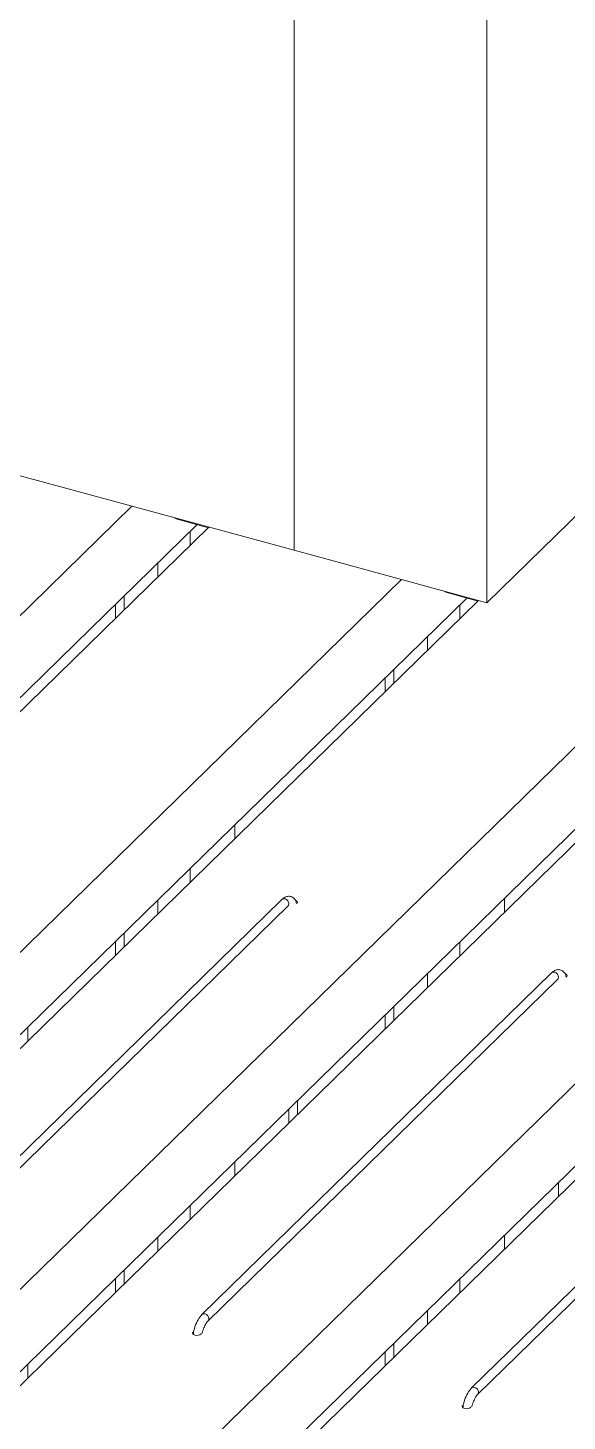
# Model space of a CAD drawing. Header units: millimetres. Extents: x 173 to 1125, y 0 to 736.
# Drawn here: x 921.56 to 940.13, y 577.39 to 625.31 of the extents above; entities that cross this region are included whole.
import ezdxf

# ---------------------------------------------------------------- set-up
doc = ezdxf.new("R2010")
doc.units = ezdxf.units.MM

msp = doc.modelspace()

# ---------------------------------------------------------------- linework, layer by layer
at = {"color": 7, "linetype": 'Continuous', "lineweight": 15}
for p, q in [((1009.328, 675.777), (937.363, 605.537)), ((808.946, 640.438), (930.73, 607.34)), ((930.73, 607.34), (930.73, 627.912)), ((937.363, 605.537), (937.363, 626.109)), ((899.602, 560.756), (956.971, 616.75)), ((902.256, 560.035), (959.624, 616.029)), ((908.889, 558.232), (966.258, 614.226)), ((911.542, 557.511), (968.911, 613.505)), ((881.029, 565.804), (925.142, 608.859)), ((883.683, 565.083), (927.795, 608.137)), ((893.359, 575.009), (927.387, 608.222)), ((926.662, 608.419), (926.587, 608.466)), ((926.662, 608.419), (927.774, 608.117)), ((926.662, 608.419), (927.774, 608.117)), ((926.662, 608.419), (927.774, 608.117)), ((926.662, 608.419), (927.774, 608.117)), ((926.662, 608.419), (927.774, 608.117)), ((927.152, 607.51), (927.152, 607.992)), ((930.73, 607.34), (937.363, 605.537)), ((926.032, 606.417), (926.032, 606.899)), ((890.316, 563.28), (934.428, 606.335)), ((902.645, 572.485), (936.674, 605.698)), ((924.871, 605.284), (924.871, 605.766)), ((924.871, 605.284), (924.871, 605.766)), ((924.871, 605.284), (924.871, 605.766)), ((924.871, 605.284), (924.871, 605.766)), ((924.871, 605.284), (924.871, 605.766)), ((924.871, 605.284), (924.871, 605.766)), ((935.949, 605.895), (935.873, 605.942)), ((935.949, 605.895), (937.06, 605.593)), ((935.949, 605.895), (937.06, 605.593)), ((935.949, 605.895), (937.06, 605.593)), ((935.949, 605.895), (937.06, 605.593)), ((892.969, 562.559), (937.081, 605.614)), ((924.571, 605.473), (924.571, 604.991)), ((924.571, 605.473), (924.571, 604.991)), ((924.571, 605.473), (924.571, 604.991)), ((924.571, 605.473), (924.571, 604.991)), ((924.571, 605.473), (924.571, 604.991)), ((924.571, 605.473), (924.571, 604.991)), ((936.438, 604.986), (936.438, 605.468)), ((935.318, 603.893), (935.318, 604.375)), ((911.932, 569.961), (945.96, 603.174)), ((933.858, 602.949), (933.858, 602.467)), ((933.858, 602.949), (933.858, 602.467)), ((933.858, 602.949), (933.858, 602.467)), ((933.858, 602.949), (933.858, 602.467)), ((933.858, 602.949), (933.858, 602.467)), ((934.158, 602.76), (934.158, 603.242)), ((934.158, 602.76), (934.158, 603.242)), ((934.158, 602.76), (934.158, 603.242)), ((934.158, 602.76), (934.158, 603.242)), ((934.158, 602.76), (934.158, 603.242)), ((921.218, 567.437), (955.247, 600.65)), ((928.685, 597.419), (928.685, 597.901)), ((927.152, 595.922), (927.152, 596.404)), ((930.308, 595.331), (918.268, 583.579)), ((930.308, 595.331), (918.268, 583.579)), ((930.308, 595.331), (918.268, 583.579)), ((930.308, 595.331), (918.268, 583.579)), ((926.032, 594.829), (926.032, 595.311)), ((937.971, 594.895), (937.971, 595.377)), ((918.477, 583.365), (930.518, 595.117)), ((918.477, 583.365), (930.518, 595.117)), ((918.477, 583.365), (930.518, 595.117)), ((918.477, 583.365), (930.518, 595.117)), ((924.871, 593.696), (924.871, 594.178)), ((924.871, 593.696), (924.871, 594.178)), ((924.871, 593.696), (924.871, 594.178)), ((924.871, 593.696), (924.871, 594.178)), ((924.871, 593.696), (924.871, 594.178)), ((924.871, 593.696), (924.871, 594.178)), ((924.571, 593.885), (924.571, 593.403)), ((924.571, 593.885), (924.571, 593.403)), ((924.571, 593.885), (924.571, 593.403)), ((924.571, 593.885), (924.571, 593.403)), ((924.571, 593.885), (924.571, 593.403)), ((924.571, 593.885), (924.571, 593.403)), ((936.438, 593.398), (936.438, 593.88)), ((939.595, 592.808), (927.554, 581.055)), ((939.595, 592.808), (927.554, 581.055)), ((939.595, 592.808), (927.554, 581.055)), ((935.318, 592.305), (935.318, 592.787)), ((927.764, 580.841), (939.804, 592.593)), ((927.764, 580.841), (939.804, 592.593)), ((927.764, 580.841), (939.804, 592.593)), ((933.858, 591.362), (933.858, 590.88)), ((933.858, 591.362), (933.858, 590.88)), ((933.858, 591.362), (933.858, 590.88)), ((933.858, 591.362), (933.858, 590.88)), ((933.858, 591.362), (933.858, 590.88)), ((934.158, 591.172), (934.158, 591.654)), ((934.158, 591.172), (934.158, 591.654)), ((934.158, 591.172), (934.158, 591.654)), ((934.158, 591.172), (934.158, 591.654)), ((934.158, 591.172), (934.158, 591.654)), ((921.557, 590.461), (921.557, 590.943)), ((921.557, 590.461), (921.557, 590.943)), ((921.557, 590.461), (921.557, 590.943)), ((921.557, 590.461), (921.557, 590.943)), ((921.557, 590.461), (921.557, 590.943)), ((948.881, 590.284), (936.84, 578.532)), ((948.881, 590.284), (936.84, 578.532)), ((937.05, 578.317), (949.091, 590.069)), ((937.05, 578.317), (949.091, 590.069)), ((930.843, 587.937), (930.843, 588.42)), ((930.843, 587.937), (930.843, 588.42)), ((930.843, 587.937), (930.843, 588.42)), ((930.843, 587.937), (930.843, 588.42)), ((930.543, 588.127), (930.543, 587.645)), ((930.543, 588.127), (930.543, 587.645)), ((930.543, 588.127), (930.543, 587.645)), ((930.543, 588.127), (930.543, 587.645)), ((928.685, 585.831), (928.685, 586.313)), ((939.83, 585.603), (939.83, 585.121)), ((939.83, 585.603), (939.83, 585.121)), ((939.83, 585.603), (939.83, 585.121)), ((927.152, 584.335), (927.152, 584.817)), ((926.032, 583.241), (926.032, 583.723)), ((937.971, 583.307), (937.971, 583.789)), ((924.571, 582.298), (924.571, 581.816)), ((924.571, 582.298), (924.571, 581.816)), ((924.571, 582.298), (924.571, 581.816)), ((924.571, 582.298), (924.571, 581.816)), ((924.571, 582.298), (924.571, 581.816)), ((924.571, 582.298), (924.571, 581.816)), ((924.871, 582.109), (924.871, 582.591)), ((924.871, 582.109), (924.871, 582.591)), ((924.871, 582.109), (924.871, 582.591)), ((924.871, 582.109), (924.871, 582.591)), ((924.871, 582.109), (924.871, 582.591)), ((924.871, 582.109), (924.871, 582.591)), ((936.438, 581.811), (936.438, 582.293)), ((927.765, 580.842), (927.764, 580.841)), ((935.318, 580.718), (935.318, 581.2)), ((934.158, 579.585), (934.158, 580.067)), ((934.158, 579.585), (934.158, 580.067)), ((934.158, 579.585), (934.158, 580.067)), ((934.158, 579.585), (934.158, 580.067)), ((934.158, 579.585), (934.158, 580.067)), ((921.557, 578.874), (921.557, 579.356)), ((921.557, 578.874), (921.557, 579.356)), ((921.557, 578.874), (921.557, 579.356)), ((921.557, 578.874), (921.557, 579.356)), ((921.557, 578.874), (921.557, 579.356)), ((933.858, 579.774), (933.858, 579.292)), ((933.858, 579.774), (933.858, 579.292)), ((933.858, 579.774), (933.858, 579.292)), ((933.858, 579.774), (933.858, 579.292)), ((933.858, 579.774), (933.858, 579.292)), ((937.052, 578.319), (937.05, 578.317))]:
    msp.add_line(p, q, dxfattribs=at)
at = {"color": 8, "linetype": 'Continuous', "lineweight": 15, "flags": 128}
for points in [[(930.308, 595.331), (930.319, 595.34), (930.362, 595.357), (930.413, 595.353), (930.464, 595.329), (930.507, 595.289), (930.536, 595.24), (930.546, 595.188), (930.536, 595.142), (930.518, 595.117)], [(930.308, 595.331), (930.319, 595.34), (930.362, 595.357), (930.413, 595.353), (930.464, 595.329), (930.507, 595.289), (930.536, 595.24), (930.546, 595.188), (930.536, 595.142), (930.518, 595.117)], [(930.308, 595.331), (930.319, 595.34), (930.362, 595.357), (930.413, 595.353), (930.464, 595.329), (930.507, 595.289), (930.536, 595.24), (930.546, 595.188), (930.536, 595.142), (930.518, 595.117)], [(930.308, 595.331), (930.319, 595.34), (930.362, 595.357), (930.413, 595.353), (930.464, 595.329), (930.507, 595.289), (930.536, 595.24), (930.546, 595.188), (930.536, 595.142), (930.518, 595.117)], [(939.595, 592.808), (939.606, 592.817), (939.649, 592.833), (939.7, 592.829), (939.75, 592.805), (939.793, 592.766), (939.822, 592.716), (939.832, 592.664), (939.822, 592.618), (939.804, 592.593)], [(939.595, 592.808), (939.606, 592.817), (939.649, 592.833), (939.7, 592.829), (939.75, 592.805), (939.793, 592.766), (939.822, 592.716), (939.832, 592.664), (939.822, 592.618), (939.804, 592.593)], [(939.595, 592.808), (939.606, 592.817), (939.649, 592.833), (939.7, 592.829), (939.75, 592.805), (939.793, 592.766), (939.822, 592.716), (939.832, 592.664), (939.822, 592.618), (939.804, 592.593)], [(927.554, 581.055), (927.565, 581.064), (927.608, 581.081), (927.659, 581.077), (927.71, 581.053), (927.753, 581.014), (927.781, 580.964), (927.791, 580.912), (927.781, 580.866), (927.765, 580.842)], [(927.554, 581.055), (927.565, 581.064), (927.608, 581.081), (927.659, 581.077), (927.71, 581.053), (927.753, 581.014), (927.781, 580.964), (927.791, 580.912), (927.781, 580.866), (927.765, 580.842)], [(927.554, 581.055), (927.565, 581.064), (927.608, 581.081), (927.659, 581.077), (927.71, 581.053), (927.753, 581.014), (927.781, 580.964), (927.791, 580.912), (927.781, 580.866), (927.765, 580.842)], [(936.84, 578.532), (936.851, 578.541), (936.894, 578.557), (936.945, 578.553), (936.996, 578.529), (937.039, 578.49), (937.068, 578.44), (937.078, 578.388), (937.068, 578.342), (937.052, 578.319)], [(936.84, 578.532), (936.851, 578.541), (936.894, 578.557), (936.945, 578.553), (936.996, 578.529), (937.039, 578.49), (937.068, 578.44), (937.078, 578.388), (937.068, 578.342), (937.052, 578.319)]]:
    msp.add_lwpolyline(points, dxfattribs=at)
at = {"color": 7, "linetype": 'Continuous', "lineweight": 15, "flags": 128}
for points in [[(930.804, 595.188), (930.826, 595.204), (930.843, 595.233), (930.836, 595.263), (930.809, 595.29), (930.773, 595.305)], [(930.804, 595.188), (930.826, 595.204), (930.843, 595.233), (930.836, 595.263), (930.809, 595.29), (930.773, 595.305)], [(930.804, 595.188), (930.826, 595.204), (930.843, 595.233), (930.836, 595.263), (930.809, 595.29), (930.773, 595.305)], [(930.804, 595.188), (930.826, 595.204), (930.843, 595.233), (930.836, 595.263), (930.809, 595.29), (930.773, 595.305)], [(940.091, 592.664), (940.112, 592.68), (940.129, 592.709), (940.123, 592.739), (940.095, 592.766), (940.06, 592.782)], [(940.091, 592.664), (940.112, 592.68), (940.129, 592.709), (940.123, 592.739), (940.095, 592.766), (940.06, 592.782)], [(940.091, 592.664), (940.112, 592.68), (940.129, 592.709), (940.123, 592.739), (940.095, 592.766), (940.06, 592.782)], [(927.267, 580.469), (927.246, 580.454), (927.229, 580.425), (927.235, 580.395), (927.263, 580.368), (927.309, 580.349), (927.365, 580.341), (927.423, 580.344), (927.475, 580.358), (927.511, 580.382), (927.525, 580.4)], [(927.267, 580.469), (927.246, 580.454), (927.229, 580.425), (927.235, 580.395), (927.263, 580.368), (927.309, 580.349), (927.365, 580.341), (927.423, 580.344), (927.475, 580.358), (927.511, 580.382), (927.525, 580.4)], [(927.267, 580.469), (927.246, 580.454), (927.229, 580.425), (927.235, 580.395), (927.263, 580.368), (927.309, 580.349), (927.365, 580.341), (927.423, 580.344), (927.475, 580.358), (927.511, 580.382), (927.525, 580.4)], [(936.553, 577.945), (936.533, 577.93), (936.516, 577.901), (936.522, 577.871), (936.55, 577.844), (936.595, 577.825), (936.651, 577.817), (936.709, 577.82), (936.761, 577.834), (936.798, 577.858), (936.811, 577.876)], [(936.553, 577.945), (936.533, 577.93), (936.516, 577.901), (936.522, 577.871), (936.55, 577.844), (936.595, 577.825), (936.651, 577.817), (936.709, 577.82), (936.761, 577.834), (936.798, 577.858), (936.811, 577.876)]]:
    msp.add_lwpolyline(points, dxfattribs=at)
at = {"color": 7, "linetype": 'Continuous', "lineweight": 15}
for points, knots in [([(930.807, 595.192), (930.798, 595.232), (930.778, 595.318), (930.689, 595.409), (930.562, 595.453), (930.436, 595.428), (930.358, 595.378), (930.317, 595.339), (930.308, 595.331)], [0, 0, 0, 0, 0.1740044, 0.3820894, 0.5682032, 0.7517218, 0.9498348, 1, 1, 1, 1]), ([(930.807, 595.192), (930.798, 595.232), (930.778, 595.318), (930.689, 595.409), (930.562, 595.453), (930.436, 595.428), (930.358, 595.378), (930.317, 595.339), (930.308, 595.331)], [0, 0, 0, 0, 0.1740044, 0.3820894, 0.5682032, 0.7517218, 0.9498348, 1, 1, 1, 1]), ([(930.807, 595.192), (930.798, 595.232), (930.778, 595.318), (930.689, 595.409), (930.562, 595.453), (930.436, 595.428), (930.358, 595.378), (930.317, 595.339), (930.308, 595.331)], [0, 0, 0, 0, 0.1740044, 0.3820894, 0.5682032, 0.7517218, 0.9498348, 1, 1, 1, 1]), ([(930.807, 595.192), (930.798, 595.232), (930.778, 595.318), (930.689, 595.409), (930.562, 595.453), (930.436, 595.428), (930.358, 595.378), (930.317, 595.339), (930.308, 595.331)], [0, 0, 0, 0, 0.1740044, 0.3820894, 0.5682032, 0.7517218, 0.9498348, 1, 1, 1, 1]), ([(930.518, 595.117), (930.53, 595.127), (930.551, 595.143), (930.548, 595.142), (930.547, 595.141)], [0, 0, 0, 0, 0.60457, 1, 1, 1, 1]), ([(930.518, 595.117), (930.53, 595.127), (930.551, 595.143), (930.548, 595.142), (930.547, 595.141)], [0, 0, 0, 0, 0.60457, 1, 1, 1, 1]), ([(930.518, 595.117), (930.53, 595.127), (930.551, 595.143), (930.548, 595.142), (930.547, 595.141)], [0, 0, 0, 0, 0.60457, 1, 1, 1, 1]), ([(930.518, 595.117), (930.53, 595.127), (930.551, 595.143), (930.548, 595.142), (930.547, 595.141)], [0, 0, 0, 0, 0.60457, 1, 1, 1, 1]), ([(940.094, 592.669), (940.085, 592.708), (940.065, 592.794), (939.975, 592.885), (939.849, 592.929), (939.723, 592.904), (939.644, 592.854), (939.603, 592.815), (939.595, 592.808)], [0, 0, 0, 0, 0.1740044, 0.3820894, 0.5682032, 0.7517218, 0.9498348, 1, 1, 1, 1]), ([(940.094, 592.669), (940.085, 592.708), (940.065, 592.794), (939.975, 592.885), (939.849, 592.929), (939.723, 592.904), (939.644, 592.854), (939.603, 592.815), (939.595, 592.808)], [0, 0, 0, 0, 0.1740044, 0.3820894, 0.5682032, 0.7517218, 0.9498348, 1, 1, 1, 1]), ([(940.094, 592.669), (940.085, 592.708), (940.065, 592.794), (939.975, 592.885), (939.849, 592.929), (939.723, 592.904), (939.644, 592.854), (939.603, 592.815), (939.595, 592.808)], [0, 0, 0, 0, 0.1740044, 0.3820894, 0.5682032, 0.7517218, 0.9498348, 1, 1, 1, 1]), ([(939.804, 592.593), (939.817, 592.603), (939.837, 592.619), (939.835, 592.618), (939.834, 592.617)], [0, 0, 0, 0, 0.60457, 1, 1, 1, 1]), ([(939.804, 592.593), (939.817, 592.603), (939.837, 592.619), (939.835, 592.618), (939.834, 592.617)], [0, 0, 0, 0, 0.60457, 1, 1, 1, 1]), ([(939.804, 592.593), (939.817, 592.603), (939.837, 592.619), (939.835, 592.618), (939.834, 592.617)], [0, 0, 0, 0, 0.60457, 1, 1, 1, 1]), ([(927.554, 581.055), (927.529, 581.028), (927.457, 580.95), (927.359, 580.768), (927.281, 580.562), (927.263, 580.442), (927.258, 580.406)], [0, 0, 0, 0, 0.179405, 0.524234, 0.859054, 1, 1, 1, 1]), ([(927.554, 581.055), (927.529, 581.028), (927.457, 580.95), (927.359, 580.768), (927.281, 580.562), (927.263, 580.442), (927.258, 580.406)], [0, 0, 0, 0, 0.179405, 0.524234, 0.859054, 1, 1, 1, 1]), ([(927.554, 581.055), (927.529, 581.028), (927.457, 580.95), (927.359, 580.768), (927.281, 580.562), (927.263, 580.442), (927.258, 580.406)], [0, 0, 0, 0, 0.179405, 0.524234, 0.859054, 1, 1, 1, 1]), ([(927.561, 580.409), (927.561, 580.414), (927.572, 580.477), (927.617, 580.601), (927.684, 580.742), (927.737, 580.814), (927.759, 580.836), (927.764, 580.841)], [0, 0, 0, 0, 0.024023, 0.348206, 0.67255, 0.935637, 1, 1, 1, 1]), ([(927.561, 580.409), (927.561, 580.414), (927.572, 580.477), (927.617, 580.601), (927.684, 580.742), (927.737, 580.814), (927.759, 580.836), (927.764, 580.841)], [0, 0, 0, 0, 0.024023, 0.348206, 0.67255, 0.935637, 1, 1, 1, 1]), ([(927.561, 580.412), (927.562, 580.415), (927.572, 580.477), (927.617, 580.601), (927.684, 580.742), (927.737, 580.814), (927.759, 580.836), (927.764, 580.841)], [0, 0, 0, 0, 0.0192824, 0.3450393, 0.6709596, 0.9353243, 1, 1, 1, 1]), ([(936.84, 578.532), (936.816, 578.505), (936.743, 578.426), (936.645, 578.245), (936.568, 578.038), (936.55, 577.918), (936.544, 577.882)], [0, 0, 0, 0, 0.179405, 0.524234, 0.859054, 1, 1, 1, 1]), ([(936.84, 578.532), (936.816, 578.505), (936.743, 578.426), (936.645, 578.245), (936.568, 578.038), (936.55, 577.918), (936.544, 577.882)], [0, 0, 0, 0, 0.179405, 0.524234, 0.859054, 1, 1, 1, 1]), ([(936.847, 577.886), (936.848, 577.89), (936.858, 577.953), (936.903, 578.077), (936.971, 578.219), (937.024, 578.29), (937.046, 578.313), (937.05, 578.317)], [0, 0, 0, 0, 0.024023, 0.348206, 0.67255, 0.935637, 1, 1, 1, 1]), ([(936.847, 577.886), (936.848, 577.89), (936.858, 577.953), (936.903, 578.077), (936.971, 578.219), (937.024, 578.29), (937.046, 578.313), (937.05, 578.317)], [0, 0, 0, 0, 0.024023, 0.348206, 0.67255, 0.935637, 1, 1, 1, 1])]:
    msp.add_open_spline(points, degree=3, knots=knots, dxfattribs=at)

doc.saveas('drawing.dxf')
